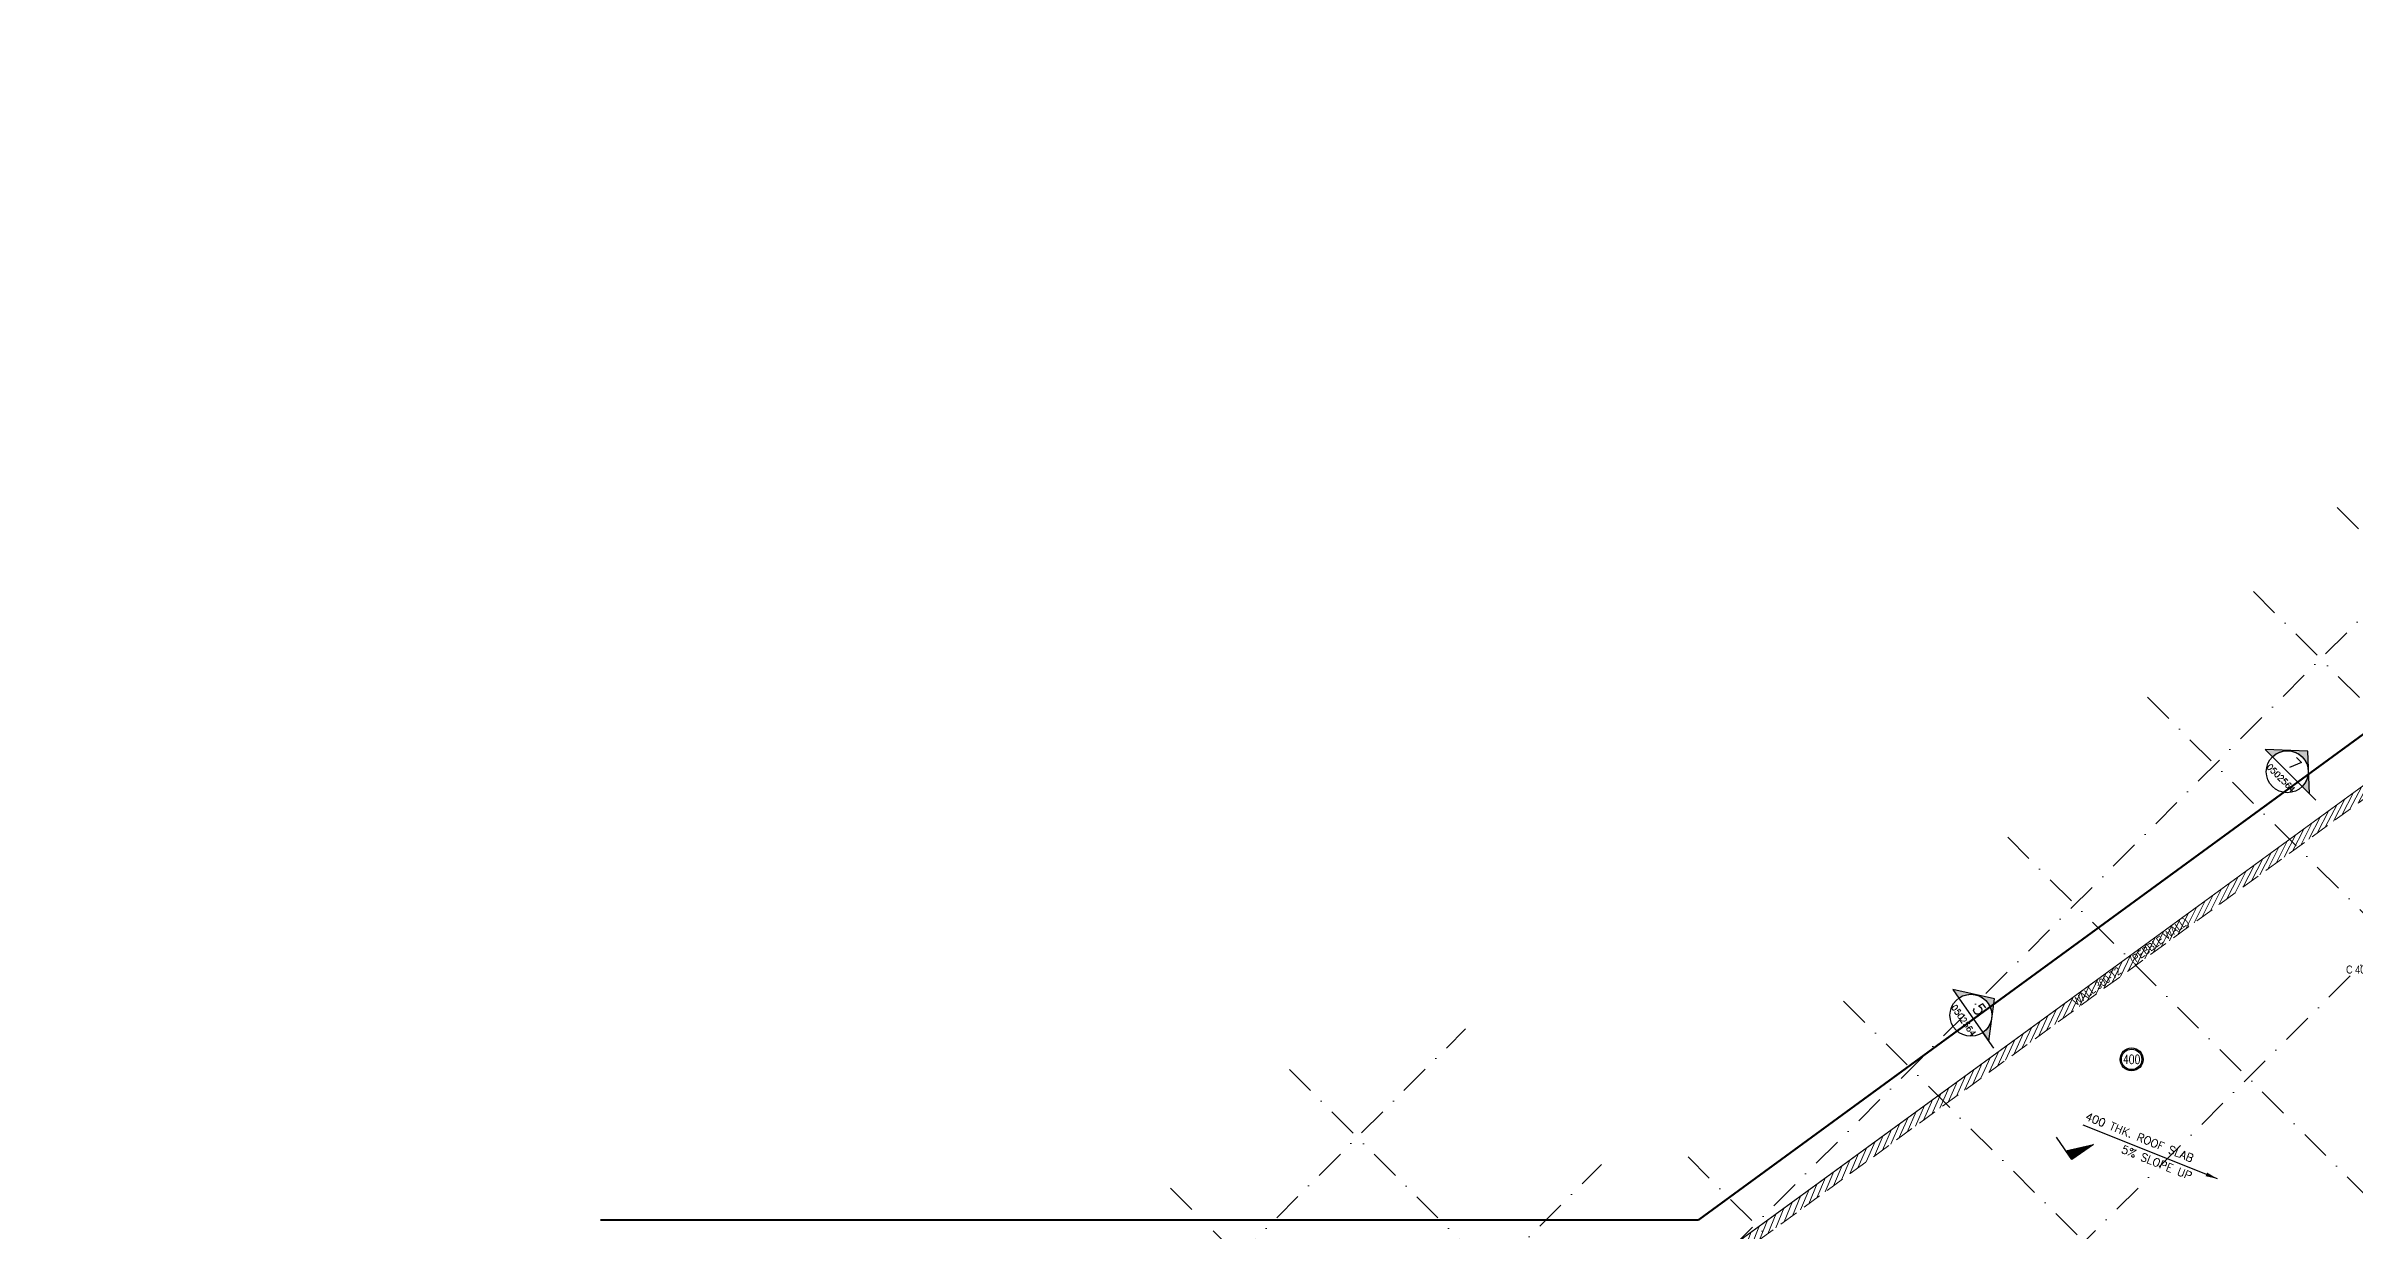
# Model space of a CAD drawing. Extents: x 660761725 to 1323371458, y 2734871439 to 5470067957.
# Drawn here: x 661282744 to 661340457, y 2735208633 to 2735238237 of the extents above; entities that cross this region are included whole.
import ezdxf
from ezdxf.enums import TextEntityAlignment as Align

# ---------------------------------------------------------------- set-up
doc = ezdxf.new("R2010")
doc.units = 0
for name, pattern in [('AXES', [1.95, 1.2, -0.25, 0.25, -0.25]), ('CENTER2', [28.575000000000003, 19.05, -3.175, 3.175, -3.175]), ('Hidden', [714.375, 476.25, -238.125]), ('sbp_axis_short', [10, 5, -2.5, 0, -2.5])]:
    doc.linetypes.add(name, pattern=pattern)
doc.layers.add('A-DETL', color=5, linetype='Continuous', lineweight=9, true_color=0x0000ff)
for name, color, linetype, lineweight in [('A-FLOR-PATT', 7, 'Continuous', 15), ('A-ROOF', 7, 'Continuous', 15), ('A-WALL', 7, 'Continuous', 15), ('A-WALL-IDEN', 7, 'Continuous', 9), ('S-ARROW', 8, 'Continuous', 13), ('S-COLS-IDEN', 7, 'Continuous', 9), ('S-GRID', 7, 'Continuous', 9), ('S-MATCH LNE', 5, 'CENTER2', 40)]:
    doc.layers.add(name, color=color, linetype=linetype, lineweight=lineweight)
for name, color, linetype in [('S-AXIS', 20, 'AXES'), ('S-IDEN', 221, 'Continuous'), ('S-LEVEL', 3, 'Continuous'), ('S-SCEL-INDT', 222, 'Continuous'), ('S-TXT', 3, 'Continuous')]:
    doc.layers.add(name, color=color, linetype=linetype)
doc.styles.add('08437-0000-2-020-000R-0511-00$0$ROMANS', font='ROMANS.shx', dxfattribs={"width": 0.75})
doc.styles.add('Arial Narrow_1', font='ARIALN.TTF', dxfattribs={"height": 199.9999999999998})
doc.styles.add('ROMANS', font='romans.shx')
doc.styles.add('ROMANT', font='romant')
doc.dimstyles.new('S-DIMI-20', dxfattribs={"dimscale": 20, "dimtxt": 2, "dimasz": 1.5, "dimexe": 1, "dimexo": 1, "dimgap": 1, "dimtad": 1, "dimdec": 0, "dimzin": 12, "dimdsep": 46, "dimtxsty": 'ROMANS', "dimblk": 'ARCHTICK', "dimcen": 0.09, "dimdle": 1, "dimclrd": 8, "dimclre": 8, "dimclrt": 4, "dimadec": 0, "dimazin": 3, "dimtfac": 1, "dimtdec": 0, "dimtix": 1, "dimtmove": 1, "dimatfit": 3, "dimtolj": 1, "dimtzin": 0, "dimarcsym": 0})
pattern_1 = [(74.99999999999999, (0, 0), (-153.3407249233896, 41.08752341002518), [])]

# ---------------------------------------------------------------- blocks, each defined once
blk = doc.blocks.new('I am… All Range.')
at = {"layer": 'S-GRID', "color": 8, "linetype": 'sbp_axis_short', "lineweight": 13, "ltscale": 150}
for p, q in [((662613679.1571203, 2734523360.248725), (662679782.7279356, 2734589463.81954)), ((662618010.1861551, 2734519029.21969), (662684113.7569702, 2734585132.790505)), ((662664888.7277402, 2734577934.090839), (662687431.1831487, 2734555391.635431)), ((662662792.38458, 2734575837.747679), (662685335.3221155, 2734553295.930852)), ((662660147.2208296, 2734573192.583929), (662682689.8586049, 2734550649.946153)), ((662656650.5753036, 2734569695.938403), (662679193.2130787, 2734547153.300627)), ((662652549.4973798, 2734565594.860479), (662675093.4908426, 2734543051.956323)), ((662607615.8569804, 2734529423.548865), (662643100.4238242, 2734564908.115708)), ((662638694.7375193, 2734563892.988339), (662667314.0845935, 2734535273.641264)), ((662611009.9695301, 2734526029.436315), (662646494.6183763, 2734561514.085161)), ((662648660.6112016, 2734561705.974301), (662671204.6017749, 2734539163.067255)), ((662635724.8890384, 2734560923.139858), (662664344.2237372, 2734532303.805159))]:
    blk.add_line(p, q, dxfattribs=at)
blk = doc.blocks.new('*U1143')
at = {"layer": 'S-SCEL-INDT'}
h = blk.add_hatch(color=256, dxfattribs=at)
edge = h.paths.add_edge_path()
edge.add_line((7.000001906104444, 2.263283386128023e-05), (10.50000190576247, 3.394924715394154e-05))
edge.add_line((10.50000190576247, 3.394924715394154e-05), (-2.921335544670001e-05, 9.624999999075953))
edge.add_line((-2.921335544670001e-05, 9.624999999075953), (-10.49999809220753, -3.394923260202631e-05))
edge.add_line((-10.49999809220753, -3.394923260202631e-05), (-6.999998092549504, -2.263281203340739e-05))
edge.add_arc((1.90677747013979e-06, 1.091277068709939e-11), 6.999999999363562, 0.00018525217620890544, 180.0001852521762, ccw=False)
at = {"layer": 'S-SCEL-INDT', "color": 2, "linetype": 'Continuous'}
blk.add_line((-6.999999999228748, 4.272327350918204e-05), (6.999999999228748, -4.272327350918204e-05), dxfattribs=at)
at = {"layer": 'S-SCEL-INDT'}
blk.add_line((13.40845287412958, 4.901550710201263e-05), (7.000001906104444, 2.263283386128023e-05), dxfattribs=at)
blk.add_lwpolyline([(7.000001906104444, 2.263283386128023e-05), (10.50000190576247, 3.394924715394154e-05), (-2.921335544670001e-05, 9.624999999075953), (-10.49999809220753, -3.394923260202631e-05), (-6.999998092549504, -2.263281203340739e-05, -0.9999999999999999)], format="xyb", close=True, dxfattribs=at)
for centre, radius in [((0, 0), 6.999999999370188), ((0, -1.906788384076208e-06), 6.99999999936)]:
    blk.add_circle(centre, radius, dxfattribs=at)
at = {"layer": 'S-SCEL-INDT', "linetype": 'Continuous', "style": 'ROMANT', "flags": 8}
for rotation, p in [(359.9998251523294, (-9.533905540592968e-07, 3.499999999687137)), (0.0001748476705820678, (9.533905540592968e-07, 3.499943417606119))]:
    blk.add_attdef('01', text='', height=4, rotation=rotation, dxfattribs=at).set_placement(p, align=Align.MIDDLE_CENTER)
at = {"layer": 'S-SCEL-INDT', "color": 3, "linetype": 'Continuous', "style": 'ROMANS', "flags": 8}
for rotation, p in [(359.9998251523294, (0, -2.974065839854546)), (0.0001748476705820678, (0, -2.97412474701559))]:
    blk.add_attdef('-', text='', height=2, rotation=rotation, dxfattribs=at).set_placement(p, align=Align.MIDDLE_CENTER)
blk = doc.blocks.new('*U1141')
at = {"layer": 'S-SCEL-INDT'}
blk.add_line((-1.598034076772778e-05, -9.017526509425661), (-4.236298395894313e-05, 0), dxfattribs=at)
blk.add_lwpolyline([(-1.598034251388655e-05, -9.017526509426535), (-2.729673832266011e-05, -5.517526509764139), (8.74998401881464, -9.017498218424205), (-1.598034251388655e-05, -9.017526509426535)], dxfattribs=at)
blk.add_solid([(8.749984018815223, -9.017498218424496), (-1.598034076772778e-05, -9.017526509423043), (4.374978361036412, -7.267512364094754), (-2.729674239717861e-05, -5.517526509763265)], dxfattribs=at)
blk = doc.blocks.new('I am… Limitless.')
at = {"layer": 'S-SCEL-INDT', "xscale": 75.00000000000088, "yscale": 75.00000000000088, "zscale": 75.00000000000088, "rotation": 34.99983223508811}
blk.add_blockref('*U1141', (662370656.8808849, 2734562197.105695), dxfattribs=at)
at = {"layer": 'S-TXT', "color": 134}
ref = blk.add_blockref('*U1143', (662376430.3673108, 2734571333.420897), dxfattribs=dict(at, xscale=75.00000000000004, yscale=75.00000000000004, zscale=75.00000000000004, rotation=314.9491280640432))
ref.add_attrib('-', '0502564', dxfattribs={"layer": 'S-SCEL-INDT', "color": 3, "linetype": 'Continuous', "height": 150, "rotation": 314.949299896813, "style": 'ROMANS'}).set_placement((662376272.5005469, 2734571175.834219), align=Align.MIDDLE_CENTER)
ref.add_attrib('01', '7', dxfattribs={"layer": 'S-SCEL-INDT', "linetype": 'Continuous', "height": 300.0000000000001, "rotation": 314.949299896813, "style": 'ROMANT'}).set_placement((662376616.14462, 2734571518.8685), align=Align.MIDDLE_CENTER)
ref = blk.add_blockref('*U1143', (662368520.6147155, 2734565246.78983), dxfattribs=dict(at, xscale=75.00000000000003, yscale=75.00000000000003, zscale=75.00000000000003, rotation=304.9491279412351))
ref.add_attrib('-', '0502564', dxfattribs={"layer": 'S-SCEL-INDT', "color": 3, "linetype": 'Continuous', "height": 150, "rotation": 304.9492993235597, "style": 'ROMANS'}).set_placement((662368337.7816628, 2734565119.010525), align=Align.MIDDLE_CENTER)
ref.add_attrib('01', '5', dxfattribs={"layer": 'S-SCEL-INDT', "linetype": 'Continuous', "height": 300.0000000000001, "rotation": 304.9492993235597, "style": 'ROMANT'}).set_placement((662368735.7722884, 2734565397.160176), align=Align.MIDDLE_CENTER)
blk = doc.blocks.new('*U89')
at = {"layer": 'S-IDEN', "color": 8}
for radius in [3.8, 3.4]:
    blk.add_circle((0, 0), radius, dxfattribs=at)
at = {"layer": 'S-IDEN', "color": 4, "style": '08437-0000-2-020-000R-0511-00$0$ROMANS', "width": 0.75, "flags": 8}
blk.add_attdef('100', text='', height=3, dxfattribs=at).set_placement((0, 0), align=Align.MIDDLE_CENTER)
blk = doc.blocks.new('_ARCHTICK')
at = {"color": 0, "linetype": 'ByBlock', "const_width": 0.15}
blk.add_lwpolyline([(-0.5, -0.5), (0.5, 0.5)], dxfattribs=at)
blk = doc.blocks.new('I am… Atomic.')
at = {"layer": 'A-FLOR-PATT', "transparency": 33554600}
h = blk.add_hatch(dxfattribs=at)
h.set_pattern_fill('ANSI31', color=8, scale=50, angle=30, style=0)
h.set_pattern_definition(pattern_1)
edge = h.paths.add_edge_path()
edge.add_line((662389967.6433319, 2734579123.010657), (662390007.8012236, 2734579503.468677))
edge.add_line((662342114.705975, 2734544592.546931), (662390007.8012234, 2734579503.468677))
edge.add_line((662363195.8073889, 2734559608.047176), (662389967.7690635, 2734579123.040917))
edge.add_line((662362417.6524743, 2734559040.823584), (662363719.8899552, 2734559990.06879))
edge.add_line((662346720.4841449, 2734547598.623516), (662362783.6519626, 2734559307.613063))
edge.add_line((662345821.5310795, 2734546943.346041), (662347578.010761, 2734548223.703842))
edge.add_line((662342292.6126368, 2734544370.997322), (662346307.4227723, 2734547297.529027))
edge.add_line((662325865.2845687, 2734528370.671522), (662342114.6925843, 2734544592.5523))
edge.add_line((662340490.7204528, 2734542572.157625), (662342149.9785906, 2734544228.604904))
edge.add_line((662339422.0417168, 2734541505.28928), (662341320.3495216, 2734543400.381265))
edge.add_line((662336597.6306283, 2734538685.662872), (662340136.8031961, 2734542218.839921))
edge.add_line((662332705.8949801, 2734534800.520002), (662336243.7133716, 2734538332.345168))
edge.add_line((662332253.0745114, 2734534348.466631), (662332782.9359009, 2734534877.430412))
edge.add_line((662326312.3910785, 2734528417.846987), (662332351.9776915, 2734534447.202265))
edge.add_line((662325865.2845687, 2734528370.671522), (662326312.3910785, 2734528417.846987))
h = blk.add_hatch(dxfattribs=at)
h.set_pattern_fill('ANSI31', color=8, scale=50, angle=30, style=0)
h.set_pattern_definition(pattern_1)
edge = h.paths.add_edge_path()
edge.add_line((662389967.6433319, 2734579123.010657), (662390007.8012236, 2734579503.468677))
edge.add_line((662390178.8400514, 2734578972.951882), (662393574.2351673, 2734576558.543434))
edge.add_line((662390389.9110394, 2734578822.862847), (662389967.7690635, 2734579123.040917))
edge.add_line((662401600.1085552, 2734571260.373601), (662390007.8012234, 2734579503.468677))
edge.add_line((662401045.2346829, 2734570742.112331), (662400996.5411683, 2734571280.666277))
edge.add_line((662400996.5411683, 2734571280.666277), (662391834.41239, 2734577795.702194))
edge.add_line((662401631.7932035, 2734570909.939), (662401600.1085552, 2734571260.373601))
edge.add_line((662398386.0115408, 2734568087.393885), (662401045.2346829, 2734570742.112331))
edge.add_line((662378065.801715, 2734545768.423274), (662383150.2610395, 2734551353.010825))
edge.add_line((662383150.2610395, 2734551353.010825), (662388234.7203641, 2734556937.598375))
edge.add_line((662388234.7203641, 2734556937.598375), (662393319.1796887, 2734562522.185926))
edge.add_line((662393319.1796887, 2734562522.185926), (662398403.6390133, 2734568106.773477))
edge.add_line((662377177.0145457, 2734544792.211362), (662378389.7704264, 2734546124.258873))
edge.add_line((662345219.5168241, 2734509691.243385), (662350637.7770958, 2734515642.46591))
edge.add_line((662350637.7770958, 2734515642.46591), (662356056.0373675, 2734521593.688435))
edge.add_line((662356056.0373675, 2734521593.688435), (662361474.2976393, 2734527544.91096))
edge.add_line((662361474.2976393, 2734527544.91096), (662366892.5579109, 2734533496.133485))
edge.add_line((662366892.5579109, 2734533496.133485), (662372310.8181826, 2734539447.35601))
edge.add_line((662372310.8181826, 2734539447.35601), (662377729.0784543, 2734545398.578536))
edge.add_line((662345267.5598451, 2734509156.384884), (662400082.3408674, 2734569362.972085))
edge.add_line((662401418.6805061, 2734570690.601139), (662400941.3227103, 2734570214.051982))
edge.add_line((662400082.3408674, 2734569362.972085), (662401631.7932035, 2734570909.939))
h = blk.add_hatch(dxfattribs=at)
h.set_pattern_fill('ANSI31', color=8, scale=50, angle=30, style=0)
h.set_pattern_definition(pattern_1)
edge = h.paths.add_edge_path()
edge.add_line((662345468.2720397, 2734510142.524049), (662345661.1307589, 2734509588.669044))
edge.add_line((662345219.5168241, 2734509691.243385), (662350637.7770958, 2734515642.46591))
edge.add_line((662350637.7770958, 2734515642.46591), (662356056.0373675, 2734521593.688435))
edge.add_line((662356056.0373675, 2734521593.688435), (662361474.2976393, 2734527544.91096))
edge.add_line((662361474.2976393, 2734527544.91096), (662366892.5579109, 2734533496.133485))
edge.add_line((662366892.5579109, 2734533496.133485), (662372310.8181826, 2734539447.35601))
edge.add_line((662372310.8181826, 2734539447.35601), (662377729.0784543, 2734545398.578536))
edge.add_line((662345267.5598451, 2734509156.384884), (662400082.3408674, 2734569362.972085))
at = {"layer": 'A-DETL', "color": 8, "linetype": 'Hidden', "lineweight": 9}
blk.add_line((662363195.8073889, 2734559608.047176), (662389967.7690635, 2734579123.040917), dxfattribs=at)
at = {"layer": 'A-ROOF', "color": 8, "lineweight": 13}
blk.add_line((662389680.6962347, 2734579264.969228), (662342118.9841868, 2734544586.677794), dxfattribs=at)
at = {"layer": 'A-WALL', "color": 8, "lineweight": 13}
blk.add_line((662342114.705975, 2734544592.546931), (662390007.8012234, 2734579503.468677), dxfattribs=at)
at = {"layer": 'S-MATCH LNE', "ltscale": 50, "const_width": 50}
for points in [[(662361713.0110677, 2734560133.682059), (662392634.5624754, 2734582718.491432)], [(662334254.839787, 2734560133.682059), (662361713.0110677, 2734560133.682059)]]:
    blk.add_lwpolyline(points, dxfattribs=at)
at = {"layer": 'S-LEVEL', "xscale": 74.99999999999999, "yscale": 75.00000001090066, "zscale": 74.99999999999999}
blk.add_blockref('*U89', (662372537.9889698, 2734564144.474891), dxfattribs=at).add_auto_attribs({'100': '400'})
at = {"layer": 'A-WALL-IDEN', "color": 8, "char_height": 199.9999999999998, "attachment_point": 1, "rotation": 36.14403968270574, "style": 'Arial Narrow_1'}
for s, insert, width in [('(PEBBLE WALL)', (662372469.3055375, 2734566678.929477), 2172.573124999998), ('WALL 300-T2', (662371038.5689262, 2734565633.932956), 1771.729374999998)]:
    blk.add_mtext(s, dxfattribs=dict(at, insert=insert, width=width))
at = {"layer": 'S-COLS-IDEN', "color": 8, "insert": (662377897.7280073, 2734566489.223883), "char_height": 199.9999999999998, "width": 1819.830624999998, "attachment_point": 1, "style": 'Arial Narrow_1'}
blk.add_mtext('C 400x400-T2', dxfattribs=at)
at = {"layer": 'S-TXT', "char_height": 200, "attachment_point": 1, "rotation": 338.1823885034527, "style": 'ROMANS'}
for s, insert in [('400 THK. ROOF SLAB', (662371435.8686528, 2734562825.874756)), ('5% SLOPE UP', (662372335.6909126, 2734562006.023348))]:
    blk.add_mtext(s, dxfattribs=dict(at, insert=insert))
at = {"layer": 'S-ARROW'}
blk.add_leader([(662374685.454355, 2734561159.197945), (662371327.2658646, 2734562503.575015)], dimstyle='S-DIMI-20', override={"dimasz": 15, "dimgap": 1, "dimtad": 0}, dxfattribs=at)

msp = doc.modelspace()

# ---------------------------------------------------------------- block references
at = {"layer": 'S-AXIS'}
for name, p in [('I am… All Range.', (-1324871.764261603, 648773.0851540565)), ('I am… Atomic.', (-1037661.144730687, 648773.0851540565)), ('I am… Limitless.', (-1037661.144730687, 648773.0851540565))]:
    msp.add_blockref(name, p, dxfattribs=at)

doc.saveas('drawing.dxf')
